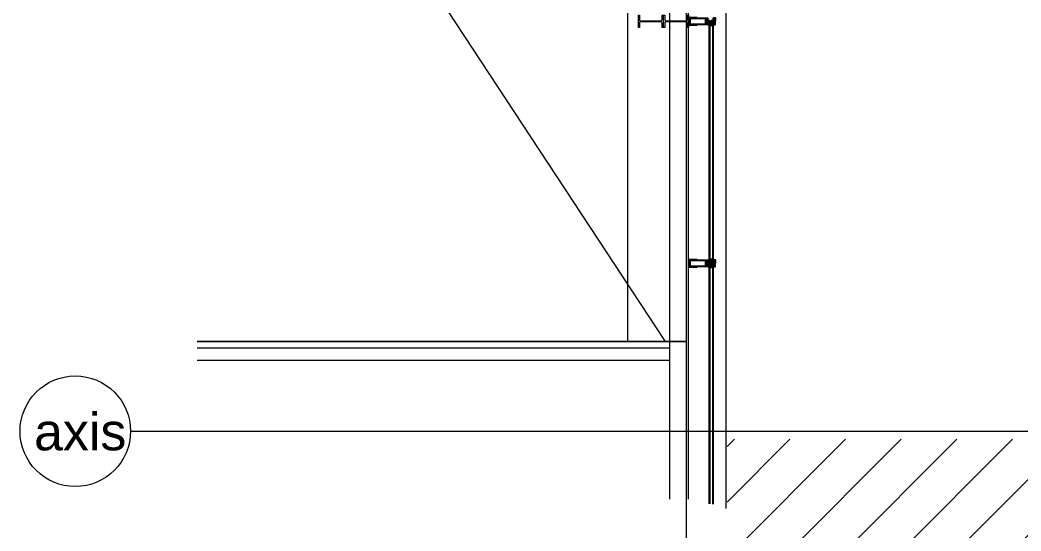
# Model space of a CAD drawing. Header units: millimetres. Extents: x -24 to 530668, y -246875 to -2983.
# Drawn here: x 376735 to 377543, y -216002 to -215590 of the extents above; entities that cross this region are included whole.
import ezdxf
from ezdxf.enums import TextEntityAlignment as Align

# ---------------------------------------------------------------- set-up
doc = ezdxf.new("R2010")
doc.units = ezdxf.units.MM
doc.layers.get('0').update_dxf_attribs({"lineweight": 20})
for name, color, linetype, lineweight in [('0S-Profile EPDM', 22, 'Continuous', 25), ('0S-Shading EPDM', 25, 'Continuous', 13), ('t_tarama', 253, 'Continuous', 5), ('ölçü', 251, 'Continuous', 5)]:
    doc.layers.add(name, color=color, linetype=linetype, lineweight=lineweight)
doc.layers.add('a_window_metal_aluminium_section', color=2, linetype='Continuous')
doc.layers.add('t_mekanik', color=10, linetype='Continuous')
doc.styles.add('arial', font='arial.ttf')
doc.styles.add('txt_tur_1', font='arial.ttf', dxfattribs={"height": 1.5})
doc.styles.add('X_S_COL_01$0$arial', font='arial.ttf')

# ---------------------------------------------------------------- blocks, each defined once
blk = doc.blocks.new('Gasket 242524')
at = {"layer": '0S-Shading EPDM'}
h = blk.add_hatch(dxfattribs=at)
h.set_pattern_fill('ANSI37', color=256, scale=0.625, angle=90, style=0)
h.paths.add_polyline_path([(-2.737134, 5.300517), (-2.87946, 5.056922), (-3.000123, 4.801901), (-3.098214, 4.537377), (-3.172994, 4.265342), (-3.223901, 3.987847), (-3.250549, 3.706982), (-3.252739, 3.424864), (-3.230453, 3.14362), (-3.18386, 2.865368), (-3.113311, 2.592205), (-3.019338, 2.32619), (-2.902648, 2.069327), (-2.76412, 1.823552), (-2.6048, 1.590717), (-2.556662, 1.520493), (-2.514672, 1.446428), (-2.479134, 1.36906), (-2.450306, 1.288949), (-2.428397, 1.206677), (-2.413566, 1.122839), (-2.405919, 1.038044), (-2.405514, 0.952905), (-2.412352, 0.86804), (-2.426384, 0.784065), (-2.447508, 0.701588), (-2.475572, 0.621206), (-2.510371, 0.543503), (-2.551654, 0.469042), (-2.599121, 0.398362), (-2.652428, 0.331976), (-2.711189, 0.270365), (-2.774978, 0.213975), (-2.843332, 0.163216), (-2.915756, 0.118456), (-2.991725, 0.080018), (-3.070688, 0.048182), (-3.152073, 0.023177), (-3.235291, 0.005187), (-3.319736, -0.00566), (-3.404799, -0.009285), (-4.813239, -0.009285), (-4.890818, -0.012298), (-4.96793, -0.021322), (-5.04411, -0.0363), (-5.118898, -0.057143), (-5.191843, -0.083726), (-8.888317, -1.595786), (-8.966648, -1.631845), (-9.041582, -1.674518), (-9.11256, -1.723489), (-9.179056, -1.778392), (-9.240574, -1.83882), (-9.296658, -1.904323), (-9.34689, -1.974415), (-9.390896, -2.048574), (-9.42835, -2.126248), (-9.458972, -2.20686), (-9.482536, -2.289811), (-9.498866, -2.374483), (-9.50784, -2.460247), (-9.509392, -2.546466), (-9.50351, -2.632498), (-9.490239, -2.717703), (-9.469675, -2.801448), (-9.441974, -2.88311), (-9.40734, -2.962082), (-9.366031, -3.037776), (-9.318354, -3.10963), (-9.264664, -3.17711), (-9.205361, -3.239713), (-9.140884, -3.296974), (-9.071714, -3.348467), (-8.998365, -3.393809), (-8.921382, -3.432664), (-8.841338, -3.464742), (-8.758827, -3.489805), (-5.875279, -4.103828), (-2.950409, -4.473981), (-0.004806, -4.597656), (2.940798, -4.473985), (5.865668, -4.103838), (8.749217, -3.489819), (8.831728, -3.464756), (8.911773, -3.432678), (8.988756, -3.393823), (9.062106, -3.34848), (9.131277, -3.296986), (9.195754, -3.239725), (9.255058, -3.177121), (9.308748, -3.109641), (9.356425, -3.037787), (9.397735, -2.962092), (9.432369, -2.88312), (9.460071, -2.801457), (9.480634, -2.717711), (9.493906, -2.632505), (9.499788, -2.546473), (9.498236, -2.460254), (9.489261, -2.374489), (9.472932, -2.289816), (9.449368, -2.206865), (9.418745, -2.126252), (9.381291, -2.048577), (9.337284, -1.974418), (9.287052, -1.904326), (9.230968, -1.838822), (9.169449, -1.778393), (9.102953, -1.72349), (9.031974, -1.674519), (8.95704, -1.631845), (8.878708, -1.595786), (5.182234, -0.083726), (5.109288, -0.057143), (5.034501, -0.0363), (4.958321, -0.021322), (4.881209, -0.012298), (4.80363, -0.009285), (3.39519, -0.009285), (3.310127, -0.00566), (3.225681, 0.005187), (3.142464, 0.023177), (3.061079, 0.048182), (2.982116, 0.080018), (2.906147, 0.118456), (2.833723, 0.163216), (2.765369, 0.213975), (2.70158, 0.270365), (2.642819, 0.331976), (2.589512, 0.398362), (2.542045, 0.469042), (2.500762, 0.543503), (2.465963, 0.621206), (2.437899, 0.701588), (2.416775, 0.784065), (2.402743, 0.86804), (2.395905, 0.952905), (2.39631, 1.038044), (2.403957, 1.122839), (2.418788, 1.206677), (2.440697, 1.288949), (2.469525, 1.36906), (2.505063, 1.446428), (2.547053, 1.520493), (2.595191, 1.590717), (2.754511, 1.823552), (2.893039, 2.069327), (3.009729, 2.32619), (3.103702, 2.592205), (3.174251, 2.865368), (3.220844, 3.14362), (3.24313, 3.424864), (3.24094, 3.706982), (3.214292, 3.987847), (3.163385, 4.265342), (3.088605, 4.537377), (2.990514, 4.801901), (2.869851, 5.056922), (2.727525, 5.300517), (2.56461, 5.530851), (2.382333, 5.746188), (2.182067, 5.944906), (1.965322, 6.125506), (1.73373, 6.286629), (1.489038, 6.427059), (1.233088, 6.545739), (0.967811, 6.641774), (0.695204, 6.714442), (0.417322, 6.763193), (0.136258, 6.78766), (-0.145868, 6.78766), (-0.426931, 6.763193), (-0.704813, 6.714442), (-0.97742, 6.641774), (-1.242697, 6.545739), (-1.498647, 6.427059), (-1.743339, 6.286629), (-1.974931, 6.125506), (-2.191676, 5.944906), (-2.391942, 5.746188), (-2.574219, 5.530851)])
at = {"layer": '0S-Profile EPDM'}
blk.add_lwpolyline([(-2.737134, 5.300517), (-2.87946, 5.056922), (-3.000123, 4.801901), (-3.098214, 4.537377), (-3.172994, 4.265342), (-3.223901, 3.987847), (-3.250549, 3.706982), (-3.252739, 3.424864), (-3.230453, 3.14362), (-3.18386, 2.865368), (-3.113311, 2.592205), (-3.019338, 2.32619), (-2.902648, 2.069327), (-2.76412, 1.823552), (-2.6048, 1.590717), (-2.556662, 1.520493), (-2.514672, 1.446428), (-2.479134, 1.36906), (-2.450306, 1.288949), (-2.428397, 1.206677), (-2.413566, 1.122839), (-2.405919, 1.038044), (-2.405514, 0.952905), (-2.412352, 0.86804), (-2.426384, 0.784065), (-2.447508, 0.701588), (-2.475572, 0.621206), (-2.510371, 0.543503), (-2.551654, 0.469042), (-2.599121, 0.398362), (-2.652428, 0.331976), (-2.711189, 0.270365), (-2.774978, 0.213975), (-2.843332, 0.163216), (-2.915756, 0.118456), (-2.991725, 0.080018), (-3.070688, 0.048182), (-3.152073, 0.023177), (-3.235291, 0.005187), (-3.319736, -0.00566), (-3.404799, -0.009285), (-4.813239, -0.009285), (-4.890818, -0.012298), (-4.96793, -0.021322), (-5.04411, -0.0363), (-5.118898, -0.057143), (-5.191843, -0.083726), (-8.888317, -1.595786), (-8.966648, -1.631845), (-9.041582, -1.674518), (-9.11256, -1.723489), (-9.179056, -1.778392), (-9.240574, -1.83882), (-9.296658, -1.904323), (-9.34689, -1.974415), (-9.390896, -2.048574), (-9.42835, -2.126248), (-9.458972, -2.20686), (-9.482536, -2.289811), (-9.498866, -2.374483), (-9.50784, -2.460247), (-9.509392, -2.546466), (-9.50351, -2.632498), (-9.490239, -2.717703), (-9.469675, -2.801448), (-9.441974, -2.88311), (-9.40734, -2.962082), (-9.366031, -3.037776), (-9.318354, -3.10963), (-9.264664, -3.17711), (-9.205361, -3.239713), (-9.140884, -3.296974), (-9.071714, -3.348467), (-8.998365, -3.393809), (-8.921382, -3.432664), (-8.841338, -3.464742), (-8.758827, -3.489805), (-5.875279, -4.103828), (-2.950409, -4.473981), (-0.004806, -4.597656), (2.940798, -4.473985), (5.865668, -4.103838), (8.749217, -3.489819), (8.831728, -3.464756), (8.911773, -3.432678), (8.988756, -3.393823), (9.062106, -3.34848), (9.131277, -3.296986), (9.195754, -3.239725), (9.255058, -3.177121), (9.308748, -3.109641), (9.356425, -3.037787), (9.397735, -2.962092), (9.432369, -2.88312), (9.460071, -2.801457), (9.480634, -2.717711), (9.493906, -2.632505), (9.499788, -2.546473), (9.498236, -2.460254), (9.489261, -2.374489), (9.472932, -2.289816), (9.449368, -2.206865), (9.418745, -2.126252), (9.381291, -2.048577), (9.337284, -1.974418), (9.287052, -1.904326), (9.230968, -1.838822), (9.169449, -1.778393), (9.102953, -1.72349), (9.031974, -1.674519), (8.95704, -1.631845), (8.878708, -1.595786), (5.182234, -0.083726), (5.109288, -0.057143), (5.034501, -0.0363), (4.958321, -0.021322), (4.881209, -0.012298), (4.80363, -0.009285), (3.39519, -0.009285), (3.310127, -0.00566), (3.225681, 0.005187), (3.142464, 0.023177), (3.061079, 0.048182), (2.982116, 0.080018), (2.906147, 0.118456), (2.833723, 0.163216), (2.765369, 0.213975), (2.70158, 0.270365), (2.642819, 0.331976), (2.589512, 0.398362), (2.542045, 0.469042), (2.500762, 0.543503), (2.465963, 0.621206), (2.437899, 0.701588), (2.416775, 0.784065), (2.402743, 0.86804), (2.395905, 0.952905), (2.39631, 1.038044), (2.403957, 1.122839), (2.418788, 1.206677), (2.440697, 1.288949), (2.469525, 1.36906), (2.505063, 1.446428), (2.547053, 1.520493), (2.595191, 1.590717), (2.754511, 1.823552), (2.893039, 2.069327), (3.009729, 2.32619), (3.103702, 2.592205), (3.174251, 2.865368), (3.220844, 3.14362), (3.24313, 3.424864), (3.24094, 3.706982), (3.214292, 3.987847), (3.163385, 4.265342), (3.088605, 4.537377), (2.990514, 4.801901), (2.869851, 5.056922), (2.727525, 5.300517), (2.56461, 5.530851), (2.382333, 5.746188), (2.182067, 5.944906), (1.965322, 6.125506), (1.73373, 6.286629), (1.489038, 6.427059), (1.233088, 6.545739), (0.967811, 6.641774), (0.695204, 6.714442), (0.417322, 6.763193), (0.136258, 6.78766), (-0.145868, 6.78766), (-0.426931, 6.763193), (-0.704813, 6.714442), (-0.97742, 6.641774), (-1.242697, 6.545739), (-1.498647, 6.427059), (-1.743339, 6.286629), (-1.974931, 6.125506), (-2.191676, 5.944906), (-2.391942, 5.746188), (-2.574219, 5.530851), (-2.737134, 5.300517)], close=True, dxfattribs=at)
blk = doc.blocks.new('_242524')
at = {"layer": '0S-Profile EPDM'}
blk.add_blockref('Gasket 242524', (0, 0), dxfattribs=at)
blk = doc.blocks.new('dgriya')
at = {"layer": 'a_window_metal_aluminium_section', "extrusion": (0, 0, -1)}
for p, q in [((-161.7, 4.5), (-161.2, 5)), ((-161.7, 3.5), (-161.7, 4.5)), ((-160.7, 2.5), (-161.7, 3.5)), ((-161.2, 5), (-134.2, 5)), ((-159.8, 2.5), (-160.7, 2.5)), ((-159.5, 2), (-159.8, 2.5)), ((-158.3, 2), (-159.5, 2)), ((-158, 2.5), (-158.3, 2)), ((-157.7, 2), (-158, 2.5)), ((-156.5, 2), (-157.7, 2)), ((-156.2, 2.5), (-156.5, 2)), ((-155.9, 2), (-156.2, 2.5)), ((-154.7, 2), (-155.9, 2)), ((-154.4, 2.5), (-154.7, 2)), ((-154.1, 2), (-154.4, 2.5)), ((-152.9, 2), (-154.1, 2)), ((-152.6, 2.5), (-152.9, 2)), ((-152.3, 2), (-152.6, 2.5)), ((-151.1, 2), (-152.3, 2)), ((-150.8, 2.5), (-151.1, 2)), ((-150.5, 2), (-150.8, 2.5)), ((-149.3, 2), (-150.5, 2)), ((-149, 2.5), (-149.3, 2)), ((-148.7, 2), (-149, 2.5)), ((-147.5, 2), (-148.7, 2)), ((-147.2, 2.5), (-147.5, 2)), ((-146.9, 2), (-147.2, 2.5)), ((-145.8, 2), (-146.9, 2)), ((-145.8, 14.4), (-144.9, 15.3)), ((-145.8, 13.1), (-145.8, 14.4)), ((-145.3, 12.6), (-145.8, 13.1)), ((-143.9, 0.9), (-145.8, 2)), ((-145.7, 23.1), (-145.7, 25)), ((-145.7, 25), (2.8, 25)), ((-144.9, 22.3), (-145.7, 23.1)), ((-133.2, 12.6), (-145.3, 12.6)), ((-144.3, 22.3), (-144.9, 22.3)), ((-144.9, 15.3), (-144.3, 15.3)), ((-141.6, 23.5), (-144.3, 23.5)), ((-144.3, 23.5), (-144.3, 22.3)), ((-144.3, 15.3), (-144.3, 14.1)), ((-144.3, 14.1), (-141.6, 14.1)), ((-143.4, 0), (-143.9, 0.9)), ((-143.9, -0.9), (-143.4, 0)), ((-141.6, 19), (-141.6, 23.5)), ((-141.4, 18.8), (-141.6, 19)), ((-141.6, 18.5), (-141.4, 18.8)), ((-141.6, 14.1), (-141.6, 18.5)), ((-134.2, 5), (-133.2, 5.3)), ((-132.7, 12.1), (-133.2, 12.6)), ((-133.2, 5.3), (-132.7, 6.5)), ((-132.7, 6.5), (-132.7, 12.1)), ((2.8, 25), (3.8, 24.6)), ((3.8, 24.6), (4.3, 23.7)), ((4.3, 23.7), (4.3, -23.5)), ((-161.7, -3.7), (-160.7, -2.5)), ((-161.7, -4.5), (-161.7, -3.7)), ((-161.2, -5), (-161.7, -4.5)), ((-134.2, -5), (-161.2, -5)), ((-160.7, -2.5), (-160.4, -2)), ((-160.4, -2), (-159.2, -2)), ((-159.2, -2), (-158.9, -2.5)), ((-158.9, -2.5), (-158.6, -2)), ((-158.6, -2), (-157.4, -2)), ((-157.4, -2), (-157.1, -2.5)), ((-157.1, -2.5), (-156.8, -2)), ((-156.8, -2), (-155.6, -2)), ((-155.6, -2), (-155.3, -2.5)), ((-155.3, -2.5), (-155, -2)), ((-155, -2), (-153.8, -2)), ((-153.8, -2), (-153.5, -2.5)), ((-153.5, -2.5), (-153.2, -2)), ((-153.2, -2), (-152, -2)), ((-152, -2), (-151.7, -2.5)), ((-151.7, -2.5), (-151.4, -2)), ((-151.4, -2), (-150.2, -2)), ((-150.2, -2), (-149.9, -2.5)), ((-149.9, -2.5), (-149.6, -2)), ((-149.6, -2), (-148.4, -2)), ((-148.4, -2), (-148.1, -2.5)), ((-148.1, -2.5), (-147.8, -2)), ((-147.8, -2), (-145.8, -2)), ((-145.8, -2), (-143.9, -0.9)), ((-145.8, -13.1), (-145.3, -12.6)), ((-145.8, -14.4), (-145.8, -13.1)), ((-145.8, -13.1), (-145.8, -13.1)), ((-144.9, -15.3), (-145.8, -14.4)), ((-145.7, -23.1), (-144.9, -22.3)), ((-145.7, -25), (-145.7, -23.1)), ((2.8, -25), (-145.7, -25)), ((-145.3, -12.6), (-133.2, -12.6)), ((-144.3, -15.3), (-144.9, -15.3)), ((-144.9, -22.3), (-144.3, -22.3)), ((-141.6, -14.1), (-144.3, -14.1)), ((-144.3, -14.1), (-144.3, -15.3)), ((-144.3, -22.3), (-144.3, -23.5)), ((-144.3, -23.5), (-141.6, -23.5)), ((-141.6, -18.5), (-141.6, -14.1)), ((-141.4, -18.8), (-141.6, -18.5)), ((-141.6, -19), (-141.4, -18.8)), ((-141.6, -23.5), (-141.6, -19)), ((-133, -5.6), (-134.2, -5)), ((-133.2, -12.6), (-132.7, -12.1)), ((-132.7, -6.5), (-133, -5.6)), ((-132.7, -12.1), (-132.7, -6.5)), ((3.9, -24.6), (2.8, -25)), ((4.3, -23.5), (3.9, -24.6))]:
    blk.add_line(p, q, dxfattribs=at)
at = {"layer": 'a_window_metal_aluminium_section'}
for p, q in [((-130.4, 22.9), (-130.4, -22.9)), ((0, 22.9), (-130.4, 22.9)), ((-130.4, 22.9), (-130.4, 22.9)), ((0, -22.9), (0, 22.9)), ((-130.4, -22.9), (0, -22.9))]:
    blk.add_line(p, q, dxfattribs=at)
for points in [[(-192.4, 27), (-204.4, 27), (-204.4, 0)], [(-192.4, 25), (-202.4, 25), (-202.4, 0)], [(-192.4, 25), (-192.4, 27)], [(-192.4, -27), (-204.4, -27), (-204.4, 0)], [(-192.4, -25), (-202.4, -25), (-202.4, 0)], [(-192.4, -25), (-192.4, -27)]]:
    blk.add_lwpolyline(points, dxfattribs=at)
for points in [[(-191.5, 23.5), (-191.5, 20.3), (-192.3, 19.5), (-192.9, 19.5), (-192.9, 20.7), (-194.5, 20.7), (-194.7, 20.7), (-194.9, 20.6), (-195.1, 20.5), (-195.2, 20.4), (-195.4, 20.3), (-195.5, 20.1), (-195.5, 19.9), (-195.5, 19.7), (-195.5, 11.3), (-192.9, 11.3), (-192.9, 12.5), (-192.3, 12.5), (-191.5, 11.7), (-191.5, -11.7), (-192.3, -12.5), (-192.9, -12.5), (-192.9, -11.3), (-195.5, -11.3), (-195.5, -19.7), (-195.5, -19.9), (-195.5, -20.1), (-195.4, -20.3), (-195.2, -20.4), (-195.1, -20.5), (-194.9, -20.6), (-194.7, -20.7), (-194.5, -20.7), (-192.9, -20.7), (-192.9, -19.5), (-192.3, -19.5), (-191.5, -20.3), (-191.5, -23.5), (-195.3, -22.5), (-195.4, -22.5), (-195.5, -22.5), (-195.6, -22.5), (-195.7, -22.5), (-195.8, -22.6), (-195.9, -22.7), (-196, -22.8), (-196, -22.9), (-196, -23), (-196.1, -23.1), (-196.1, -23.2), (-196.2, -23.3), (-196.3, -23.4), (-196.4, -23.4), (-196.5, -23.5), (-196.6, -23.5), (-196.7, -23.5), (-196.8, -23.4), (-197, -23.4), (-197.1, -23.3), (-197.2, -23.2), (-197.4, -23.1), (-197.5, -23), (-197.6, -23), (-197.7, -22.9), (-197.8, -22.9), (-197.9, -22.8), (-198, -22.8), (-198.1, -22.7), (-198.3, -22.7), (-198.4, -22.6), (-198.5, -22.6), (-198.6, -22.5), (-198.7, -22.5), (-198.9, -22.4), (-199, -22.3), (-199.1, -22.3), (-199.2, -22.2), (-199.3, -22.2), (-199.4, -22.1), (-199.5, -22.1), (-199.6, -22), (-199.8, -21.9), (-199.9, -21.9), (-200, -21.9), (-200.2, -21.8), (-200.3, -21.7), (-200.5, -21.7), (-200.6, -21.7), (-200.7, -21.6), (-200.8, -21.6), (-200.9, -21.5), (-201, -21.5), (-201.1, -21.5), (-201.2, -21.4), (-201.3, -21.3), (-201.4, -21.2), (-201.4, -21), (-201.4, -20.8), (-201.3, -20.7), (-201.2, -20.6), (-201.1, -20.5), (-200.9, -20.5), (-198, -20.5), (-197.9, -20.5), (-197.7, -20.4), (-197.6, -20.2), (-197.5, -20), (-197.5, -10.8), (-197.5, -10.6), (-197.5, -10.4), (-197.4, -10.2), (-197.2, -10.1), (-197.1, -10), (-196.9, -9.9), (-196.7, -9.8), (-196.5, -9.8), (-195.5, -9.8), (-195.3, -9.8), (-195.2, -9.7), (-195, -9.6), (-194.8, -9.5), (-194.7, -9.4), (-194.6, -9.2), (-194.6, -9), (-194.5, -8.8), (-194.5, -0.3), (-194.4, -0.2), (-194.3, 0), (-194.4, 0.2), (-194.5, 0.2), (-194.5, 8.8), (-194.6, 9), (-194.6, 9.2), (-194.7, 9.4), (-194.8, 9.5), (-195, 9.6), (-195.2, 9.7), (-195.3, 9.8), (-195.5, 9.8), (-196.5, 9.8), (-196.7, 9.8), (-196.9, 9.9), (-197.1, 10), (-197.2, 10.1), (-197.4, 10.2), (-197.5, 10.4), (-197.5, 10.6), (-197.5, 10.8), (-197.5, 20), (-197.6, 20.2), (-197.7, 20.4), (-197.9, 20.5), (-198, 20.5), (-200.9, 20.5), (-201.1, 20.5), (-201.2, 20.6), (-201.3, 20.7), (-201.4, 20.8), (-201.4, 21), (-201.4, 21.2), (-201.3, 21.3), (-201.2, 21.4), (-201.1, 21.5), (-201, 21.5), (-200.8, 21.6), (-200.7, 21.6), (-200.6, 21.7), (-200.5, 21.7), (-200.3, 21.7), (-200.2, 21.8), (-200.1, 21.8), (-200, 21.9), (-199.9, 21.9), (-199.8, 21.9), (-199.7, 22), (-199.6, 22), (-199.4, 22.1), (-199.2, 22.2), (-199, 22.3), (-198.9, 22.4), (-198.8, 22.4), (-198.6, 22.5), (-198.5, 22.6), (-198.4, 22.6), (-198.3, 22.7), (-198.1, 22.7), (-198, 22.8), (-197.9, 22.8), (-197.8, 22.9), (-197.6, 23), (-197.5, 23), (-197.4, 23.1), (-197.3, 23.2), (-197.2, 23.2), (-197.1, 23.3), (-197, 23.3), (-197, 23.4), (-196.8, 23.4), (-196.7, 23.5), (-196.6, 23.5), (-196.5, 23.4), (-196.3, 23.4), (-196.2, 23.3), (-196.1, 23.2), (-196.1, 23.1), (-196, 23), (-196, 22.9), (-196, 22.8), (-195.9, 22.7), (-195.8, 22.6), (-195.7, 22.5), (-195.5, 22.5), (-195.4, 22.5), (-195.3, 22.5), (-191.5, 23.5)], [(-133.2, -3.2), (-132.7, -2.7), (-132.7, 2.7), (-133.2, 3.2), (-140.6, 3.2), (-141.1, 2.7), (-141.1, -2.7), (-140.6, -3.2), (-133.2, -3.2)], [(-138.4, 14.1), (-132.7, 14.1), (-132.7, 18.5), (-132.5, 18.8), (-132.7, 19), (-132.7, 23.5), (-138.4, 23.5), (-138.4, 22.3), (-139, 22.3), (-139.6, 23), (-140.2, 23.1), (-140.5, 22.6), (-140.3, 22.2), (-139.3, 21.2), (-139, 20.5), (-139, 17.1), (-139.3, 16.4), (-140.3, 15.4), (-140.5, 15), (-140.2, 14.5), (-139.6, 14.7), (-139, 15.3), (-138.4, 15.3), (-138.4, 14.1)], [(-138.4, -23.5), (-132.7, -23.5), (-132.7, -19), (-132.5, -18.8), (-132.7, -18.5), (-132.7, -14.1), (-138.4, -14.1), (-138.4, -15.3), (-139, -15.3), (-139.6, -14.7), (-140.2, -14.5), (-140.5, -15), (-140.3, -15.3), (-139.3, -16.4), (-139, -17.1), (-139, -20.5), (-139.3, -21.2), (-140.3, -22.2), (-140.5, -22.6), (-140.2, -23.1), (-139.6, -23), (-139, -22.3), (-138.4, -22.3), (-138.4, -23.5)]]:
    blk.add_lwpolyline(points, close=True, dxfattribs=at)
blk = doc.blocks.new('Gasket 244947')
at = {"layer": '0S-Shading EPDM'}
h = blk.add_hatch(dxfattribs=at)
h.set_pattern_fill('ANSI37', color=256, scale=0.625, angle=90, style=0)
h.paths.add_polyline_path([(7.8, 0), (4.57, 0), (4.1, 0.5), (4.1, 1.58), (4.57, 2), (7.83, 2), (8.3, 1.58), (8.3, 0.5)], flags=16)
h.paths.add_polyline_path([(7.4, -4.5), (5, -4.5), (4, -3.5), (4, -2.5), (5, -1.5), (7.4, -1.5), (8.4, -2.5), (8.4, -3.5)], flags=16)
h.paths.add_polyline_path([(0.91, -7.87), (2.9, -7.87), (3.99, -7.9), (5.07, -8.01), (6.14, -8.2), (7.19, -8.45), (8.3, -8.65), (9.42, -8.78), (12.23, -8.8), (12.9, -8.4), (12.91, -8.21), (12.46, -7.82), (11.61, -7.83), (10.44, -7.8), (9.24, -7.74), (8.44, -7.65), (8.12, -7.41), (8.1, -7.23), (8.45, -6.86), (11.4, -7.01), (12.4, -6.05), (12.4, 0), (10.39, 0), (9.83, -0.15), (9.49, 0.08), (9.49, 1.7), (9.96, 1.98), (10.11, 2.19), (10, 2.47), (8.62, 3.61), (7.17, 3.1), (5.24, 3.1), (3.78, 3.61), (2.4, 2.47), (2.29, 2.19), (2.44, 1.98), (2.91, 1.7), (2.91, 0.08), (2.57, -0.15), (2.02, 0), (0, 0), (0, -5.98), (-0.26, -6.64), (-0.75, -7.11), (-1.28, -7.54), (-1.86, -7.9), (-2.46, -8.21), (-3.01, -8.46), (-3.07, -8.63), (-3.01, -8.79), (-2.85, -8.87), (-1.55, -8.62), (0.07, -8.05)])
at = {"layer": '0S-Profile EPDM'}
blk.add_lwpolyline([(0.91, -7.87), (2.9, -7.87), (3.99, -7.9), (5.07, -8.01), (6.14, -8.2), (7.19, -8.45), (8.3, -8.65), (9.42, -8.78), (12.23, -8.8), (12.9, -8.4), (12.91, -8.21), (12.46, -7.82), (11.61, -7.83), (10.44, -7.8), (9.24, -7.74), (8.44, -7.65), (8.12, -7.41), (8.1, -7.23), (8.45, -6.86), (11.4, -7.01), (12.4, -6.05), (12.4, 0), (10.39, 0), (9.83, -0.15), (9.49, 0.08), (9.49, 1.7), (9.96, 1.98), (10.11, 2.19), (10, 2.47), (8.62, 3.61), (7.17, 3.1), (5.24, 3.1), (3.78, 3.61), (2.4, 2.47), (2.29, 2.19), (2.44, 1.98), (2.91, 1.7), (2.91, 0.08), (2.57, -0.15), (2.02, 0), (0, 0), (0, -5.98), (-0.26, -6.64), (-0.75, -7.11), (-1.28, -7.54), (-1.86, -7.9), (-2.46, -8.21), (-3.01, -8.46), (-3.07, -8.63), (-3.01, -8.79), (-2.85, -8.87), (-1.55, -8.62), (0.07, -8.05), (0.91, -7.87)], close=True, dxfattribs=at)
at = {"layer": '0S-Profile EPDM', "extrusion": (0, 0, -1)}
for points in [[(-7.8, 0), (-4.57, 0), (-4.1, 0.5), (-4.1, 1.58), (-4.57, 2), (-7.83, 2), (-8.3, 1.58), (-8.3, 0.5), (-7.8, 0)], [(-7.4, -4.5), (-5, -4.5), (-4, -3.5), (-4, -2.5), (-5, -1.5), (-7.4, -1.5), (-8.4, -2.5), (-8.4, -3.5), (-7.4, -4.5)]]:
    blk.add_lwpolyline(points, close=True, dxfattribs=at)
blk = doc.blocks.new('_244947')
at = {"layer": '0S-Profile EPDM'}
blk.add_blockref('Gasket 244947', (0, 0), dxfattribs=at)
blk = doc.blocks.new('326320')
at = {"layer": '0S-Profile EPDM'}
for points in [[(8.4, 13.6), (8.4, 17.7), (6.8, 19.3), (4.6, 19.3), (4.5, 19.2), (4.4, 19.3), (3.3, 19.3), (3.3, 19.2), (3.2, 19.3), (2.2, 19.3), (2.1, 19.2), (2, 19.3), (0, 19.3), (0, 15.8), (0.1, 15.7), (0, 15.6), (0, 14.8), (0.1, 14.7), (0, 14.6), (0, 13.8), (0.1, 13.7), (0, 13.6), (0, 12.8), (0.1, 12.7), (0, 12.6), (0, 11.8), (0.1, 11.7), (0, 11.6), (0, 10.4), (1.2, 9.9), (1.2, 9.4), (0, 8.9), (0, 7.7), (0.1, 7.6), (0, 7.6), (0, 6.7), (0.1, 6.6), (0, 6.6), (0, 5.7), (0.1, 5.6), (0, 5.6), (0, 4.7), (0.1, 4.6), (0, 4.6), (0, 3.7), (0.1, 3.6), (0, 3.5), (0, 0), (2, 0), (2.1, 0.1), (2.2, 0), (3.2, 0), (3.3, 0.1), (3.3, 0), (4.4, 0), (4.5, 0.1), (4.6, 0), (6.8, 0), (8.4, 1.6), (8.4, 5.7), (20.8, 5.7), (20.8, 6.3), (20.3, 6.8), (9.1, 6.8), (8.6, 7.3), (8.6, 12), (9.1, 12.5), (20.3, 12.5), (20.8, 13), (20.8, 13.6)], [(7, 16.8), (7, 2.5), (6, 1.5), (1.4, 1.5), (1.4, 17.8), (6, 17.8), (7, 16.9)]]:
    blk.add_lwpolyline(points, close=True, dxfattribs=at)
blk = doc.blocks.new('COLUMN-GZL6')
at = {"color": 0, "linetype": 'ByBlock', "lineweight": -2}
blk.add_lwpolyline([(50, 0), (50, -9), (15, -9, 0.414214), (3, -21), (3, -179, 0.414214), (15, -191), (50, -191), (50, -200), (-50, -200), (-50, -191), (-15, -191, 0.414214), (-3, -179), (-3, -21, 0.414214), (-15, -9), (-50, -9), (-50, 0)], format="xyb", close=True, dxfattribs=at)
at = {"style": 'arial', "flags": 9}
for tag in ['DATA', 'PROMPTS']:
    blk.add_attdef(tag, (0, 0), '', height=3, dxfattribs=at)
blk = doc.blocks.new('X_S_COL_01$0$COLUMN-GZL6')
at = {"color": 0, "linetype": 'ByBlock', "lineweight": -2}
blk.add_lwpolyline([(50, 0), (50, -9), (15, -9, 0.414214), (3, -21), (3, -179, 0.414214), (15, -191), (50, -191), (50, -200), (-50, -200), (-50, -191), (-15, -191, 0.414214), (-3, -179), (-3, -21, 0.414214), (-15, -9), (-50, -9), (-50, 0)], format="xyb", close=True, dxfattribs=at)
at = {"style": 'X_S_COL_01$0$arial', "flags": 9}
for tag in ['DATA', 'PROMPTS']:
    blk.add_attdef(tag, (0, 0), '', height=3, dxfattribs=at)
blk = doc.blocks.new('SKDF')
at = {"layer": 't_tarama'}
h = blk.add_hatch(dxfattribs=at)
h.set_pattern_fill('ANSI31', color=256, scale=10)
h.set_pattern_definition([(45, (232299.487, -125028.596), (-22.45064, 22.45064), [])])
h.paths.add_polyline_path([(259409.83, -111696.1), (259838.19, -111696.1), (259838.19, -112291.37), (261174.59, -112289.57), (261174.59, -111613.94), (261028.19, -111613.64), (261028.19, -111534.06), (261044.71, -111534.06), (261042.41, -111336.55), (261233.72, -111334.06), (261231.4, -110772.36), (261585.94, -110772.81), (261585.94, -110972.58), (261460.23, -110972.58), (261460.23, -111846.06), (261460.23, -112479.82), (259409.83, -112479.82)])
h = blk.add_hatch(dxfattribs=at)
h.set_pattern_fill('ANSI31', color=256, scale=10)
h.set_pattern_definition([(45, (232299.487, -125028.596), (-22.45064, 22.45064), [])])
h.paths.add_polyline_path([(259409.83, -111696.1), (259838.19, -111696.1), (259838.19, -112291.37), (261174.59, -112289.57), (261174.59, -111613.94), (261028.19, -111613.64), (261028.19, -111534.06), (261044.71, -111534.06), (261042.41, -111336.55), (261233.72, -111334.06), (261231.4, -110772.36), (261585.94, -110772.81), (261585.94, -110972.58), (261460.23, -110972.58), (261460.23, -111846.06), (261460.23, -112479.82), (259409.83, -112479.82)])
for p, q in [((259408.9, -111752.04, -211.08), (259408.9, -110772, -211.08)), ((259360.06, -111617.36, -0.01), (258981.94, -111042.83, -0.01)), ((259394.97, -111359.97, -0.01), (259394.97, -111553.1, -0.01)), ((259395.97, -111359.97, -0.01), (259394.97, -111359.97, -0.01)), ((259395.47, -111359.97, -0.01), (259395.47, -111553.1, -0.01)), ((259395.97, -111553.1, -0.01), (259395.97, -111359.97, -0.01)), ((259398.57, -111357.93, -0.01), (259397.97, -111357.93, -0.01)), ((259398.57, -111357.93, -0.01), (259397.97, -111357.93, -0.01)), ((259397.97, -111359.87, -0.01), (259397.97, -111553.12, -0.01)), ((259398.57, -111359.95, -0.01), (259397.97, -111359.95, -0.01)), ((259398.57, -111553.12, -0.01), (259398.57, -111359.87, -0.01)), ((259395.97, -111553.12, -0.01), (259394.97, -111553.12, -0.01)), ((259394.97, -111555.17, -0.01), (259394.97, -111748.3, -0.01)), ((259395.97, -111555.17, -0.01), (259394.97, -111555.17, -0.01)), ((259395.47, -111555.17, -0.01), (259395.47, -111748.3, -0.01)), ((259395.97, -111748.3, -0.01), (259395.97, -111555.17, -0.01)), ((259398.57, -111553.13, -0.01), (259397.97, -111553.13, -0.01)), ((259398.57, -111553.13, -0.01), (259397.97, -111553.13, -0.01)), ((259397.97, -111555.07, -0.01), (259397.97, -111748.32, -0.01)), ((259398.57, -111555.15, -0.01), (259397.97, -111555.15, -0.01)), ((259398.57, -111748.32, -0.01), (259398.57, -111555.07, -0.01)), ((259329.26, -111617.36, -0.01), (258981.94, -111617.36, -0.01)), ((258928.09, -111689.6, -17966.19), (262195.89, -111689.6, -17966.19))]:
    blk.add_line(p, q, dxfattribs=at)
at = {"layer": 't_tarama', "elevation": -0.01}
for points in [[(258981.94, -110774.81), (259376.56, -110774.81), (259376.56, -111617.36), (258981.94, -111617.36)], [(259329.26, -110774.68), (259329.26, -111617.36)], [(259378.45, -111744.35), (259378.45, -110778.33)], [(259363.45, -111358.65), (259363.45, -110968.83)], [(259363.45, -111744.35), (259363.45, -111359.25)], [(258981.94, -111617.36), (259376.56, -111617.36), (259376.56, -112501.51), (258918.93, -112501.51)], [(258981.94, -111617.36), (259329.26, -111617.36)], [(258981.94, -111622.36), (259363.45, -111622.36)], [(258981.94, -111632.36), (259363.45, -111632.36)]]:
    blk.add_lwpolyline(points, dxfattribs=at)
for points in [[(259385.45, -111355.95), (259378.45, -111355.95), (259378.45, -111361.95), (259385.45, -111361.95), (259385.45, -111361.55), (259378.85, -111361.55), (259378.85, -111356.35), (259385.45, -111356.35)], [(259395.56, -111358.82), (259395.47, -111358.81), (259395.29, -111358.8), (259395.11, -111358.8), (259394.93, -111358.8), (259394.79, -111358.81), (259394.73, -111358.83), (259394.61, -111358.9), (259394.58, -111358.94), (259394.61, -111358.98), (259394.73, -111359.05), (259394.79, -111359.07), (259394.93, -111359.08), (259395.11, -111359.09), (259395.29, -111359.08), (259395.47, -111359.07), (259395.56, -111359.06), (259395.66, -111358.94), (259395.56, -111358.82)], [(259395.56, -111359.06), (259395.47, -111359.07), (259395.29, -111359.08), (259395.11, -111359.09), (259394.93, -111359.08), (259394.79, -111359.07), (259394.73, -111359.05), (259394.61, -111358.98), (259394.58, -111358.94), (259394.61, -111358.9), (259394.73, -111358.83), (259394.79, -111358.81), (259394.93, -111358.8), (259395.11, -111358.8), (259395.29, -111358.8), (259395.47, -111358.81), (259395.56, -111358.82), (259395.66, -111358.94), (259395.56, -111359.06)], [(259385.45, -111551.15), (259378.45, -111551.15), (259378.45, -111557.15), (259385.45, -111557.15), (259385.45, -111556.75), (259378.85, -111556.75), (259378.85, -111551.55), (259385.45, -111551.55)], [(259395.56, -111554.02), (259395.47, -111554.01), (259395.29, -111554), (259395.11, -111554), (259394.93, -111554), (259394.79, -111554.01), (259394.73, -111554.03), (259394.61, -111554.1), (259394.58, -111554.14), (259394.61, -111554.18), (259394.73, -111554.25), (259394.79, -111554.27), (259394.93, -111554.28), (259395.11, -111554.29), (259395.29, -111554.28), (259395.47, -111554.27), (259395.56, -111554.26), (259395.66, -111554.14), (259395.56, -111554.02)], [(259395.56, -111554.26), (259395.47, -111554.27), (259395.29, -111554.28), (259395.11, -111554.29), (259394.93, -111554.28), (259394.79, -111554.27), (259394.73, -111554.25), (259394.61, -111554.18), (259394.58, -111554.14), (259394.61, -111554.1), (259394.73, -111554.03), (259394.79, -111554.01), (259394.93, -111554), (259395.11, -111554), (259395.29, -111554), (259395.47, -111554.01), (259395.56, -111554.02), (259395.66, -111554.14), (259395.56, -111554.26)]]:
    blk.add_lwpolyline(points, close=True, dxfattribs=at)
at = {"layer": 't_tarama', "extrusion": (0, 0, -1), "elevation": 0.01}
for points in [[(-259395.66, -111358.44), (-259396.28, -111358.44), (-259396.36, -111358.46), (-259396.59, -111358.57), (-259396.62, -111358.57), (-259396.64, -111358.54), (-259396.63, -111358.47), (-259396.64, -111358.45), (-259396.66, -111358.44), (-259397.23, -111358.44), (-259397.33, -111358.54), (-259397.3, -111358.65), (-259397.19, -111358.68), (-259397.19, -111358.6), (-259397.16, -111358.57), (-259396.87, -111358.57), (-259396.8, -111358.6), (-259396.49, -111358.91), (-259396.48, -111358.94), (-259396.49, -111358.98), (-259396.8, -111359.28), (-259396.87, -111359.31), (-259397.16, -111359.31), (-259397.19, -111359.28), (-259397.19, -111359.21), (-259397.3, -111359.24), (-259397.33, -111359.31), (-259397.3, -111359.41), (-259397.23, -111359.44), (-259396.66, -111359.44), (-259396.64, -111359.43), (-259396.63, -111359.41), (-259396.64, -111359.34), (-259396.62, -111359.32), (-259396.59, -111359.31), (-259396.36, -111359.42), (-259396.28, -111359.44), (-259395.66, -111359.44), (-259395.66, -111359.27), (-259395.6, -111359.16), (-259395.47, -111359.14), (-259395.29, -111359.14), (-259395.12, -111359.15), (-259395.04, -111359.15), (-259395.01, -111359.18), (-259394.98, -111359.14), (-259394.94, -111359.14), (-259394.76, -111359.14), (-259394.71, -111359.13), (-259394.65, -111359.11), (-259394.51, -111359.03), (-259394.46, -111358.94), (-259394.51, -111358.86), (-259394.65, -111358.77), (-259394.71, -111358.75), (-259394.76, -111358.75), (-259394.94, -111358.74), (-259394.98, -111358.74), (-259395.01, -111358.71), (-259395.04, -111358.74), (-259395.12, -111358.74), (-259395.29, -111358.74), (-259395.47, -111358.75), (-259395.61, -111358.71), (-259395.66, -111358.62), (-259395.66, -111358.44)], [(-259395.66, -111553.64), (-259396.28, -111553.64), (-259396.36, -111553.66), (-259396.59, -111553.77), (-259396.62, -111553.77), (-259396.64, -111553.74), (-259396.63, -111553.67), (-259396.64, -111553.65), (-259396.66, -111553.64), (-259397.23, -111553.64), (-259397.33, -111553.74), (-259397.3, -111553.85), (-259397.19, -111553.88), (-259397.19, -111553.8), (-259397.16, -111553.77), (-259396.87, -111553.77), (-259396.8, -111553.8), (-259396.49, -111554.11), (-259396.48, -111554.14), (-259396.49, -111554.18), (-259396.8, -111554.48), (-259396.87, -111554.51), (-259397.16, -111554.51), (-259397.19, -111554.48), (-259397.19, -111554.41), (-259397.3, -111554.44), (-259397.33, -111554.51), (-259397.3, -111554.61), (-259397.23, -111554.64), (-259396.66, -111554.64), (-259396.64, -111554.63), (-259396.63, -111554.61), (-259396.64, -111554.54), (-259396.62, -111554.52), (-259396.59, -111554.51), (-259396.36, -111554.62), (-259396.28, -111554.64), (-259395.66, -111554.64), (-259395.66, -111554.47), (-259395.6, -111554.36), (-259395.47, -111554.34), (-259395.29, -111554.34), (-259395.12, -111554.35), (-259395.04, -111554.35), (-259395.01, -111554.38), (-259394.98, -111554.34), (-259394.94, -111554.34), (-259394.76, -111554.34), (-259394.71, -111554.33), (-259394.65, -111554.31), (-259394.51, -111554.23), (-259394.46, -111554.14), (-259394.51, -111554.06), (-259394.65, -111553.97), (-259394.71, -111553.95), (-259394.76, -111553.95), (-259394.94, -111553.94), (-259394.98, -111553.94), (-259395.01, -111553.91), (-259395.04, -111553.94), (-259395.12, -111553.94), (-259395.29, -111553.94), (-259395.47, -111553.95), (-259395.61, -111553.91), (-259395.66, -111553.82), (-259395.66, -111553.64)]]:
    blk.add_lwpolyline(points, close=True, dxfattribs=at)
at = {"layer": 't_tarama'}
blk.add_circle((258883.49, -111689.6, -17966.19), 44.61, dxfattribs=at)
for centre, radius, start, end in [((259396.26, -111359.42, -0.01), 0.675, 244.21747, 295.97103), ((259396.26, -111359.53, -0.01), 0.675, 244.21747, 295.97103), ((259396.26, -111359.64, -0.01), 0.675, 244.21747, 295.97103), ((259396.26, -111359.64, -0.01), 0.675, 244.21747, 295.97103), ((259396.26, -111359.75, -0.01), 0.675, 244.21747, 295.97103), ((259396.26, -111359.75, -0.01), 0.675, 244.21747, 295.97103), ((259396.26, -111359.86, -0.01), 0.675, 244.21747, 295.97103), ((259396.26, -111359.86, -0.01), 0.675, 244.21747, 295.97103), ((259396.26, -111359.97, -0.01), 0.675, 244.21747, 295.97103), ((259396.26, -111359.97, -0.01), 0.675, 244.21747, 295.97103), ((259396.26, -111360.08, -0.01), 0.675, 244.21747, 295.97103), ((259396.26, -111360.08, -0.01), 0.675, 244.21747, 295.97103), ((259396.26, -111360.2, -0.01), 0.675, 244.21747, 295.97103), ((259396.26, -111360.2, -0.01), 0.675, 244.21747, 295.97103), ((259396.26, -111360.31, -0.01), 0.675, 244.21747, 295.97103), ((259396.26, -111360.31, -0.01), 0.675, 244.21747, 295.97103), ((259396.26, -111360.42, -0.01), 0.675, 244.21747, 295.97103), ((259396.26, -111360.42, -0.01), 0.675, 244.21747, 295.97103), ((259397.65, -111359.42, -0.01), 0.675, 244.02897, 297.91521), ((259397.65, -111359.53, -0.01), 0.675, 244.02897, 297.91521), ((259397.65, -111359.53, -0.01), 0.675, 244.02897, 297.91521), ((259397.65, -111359.64, -0.01), 0.675, 244.02897, 297.91521), ((259397.65, -111359.64, -0.01), 0.675, 244.02897, 297.91521), ((259397.65, -111359.75, -0.01), 0.675, 244.02897, 297.91521), ((259397.65, -111359.75, -0.01), 0.675, 244.02897, 297.91521), ((259397.65, -111359.86, -0.01), 0.675, 244.02897, 297.91521), ((259397.65, -111359.86, -0.01), 0.675, 244.02897, 297.91521), ((259397.65, -111359.97, -0.01), 0.675, 244.02897, 297.91521), ((259397.65, -111359.97, -0.01), 0.675, 244.02897, 297.91521), ((259397.65, -111360.08, -0.01), 0.675, 244.02897, 297.91521), ((259397.65, -111360.08, -0.01), 0.675, 244.02897, 297.91521), ((259397.65, -111360.2, -0.01), 0.675, 244.02897, 297.91521), ((259397.65, -111360.2, -0.01), 0.675, 244.02897, 297.91521), ((259397.65, -111360.31, -0.01), 0.675, 244.02897, 297.91521), ((259397.65, -111360.31, -0.01), 0.675, 244.02897, 297.91521), ((259397.65, -111360.42, -0.01), 0.675, 244.02897, 297.91521), ((259397.65, -111360.42, -0.01), 0.675, 244.02897, 297.91521), ((259401.94, -111358.93, -0.01), 4.09, 165.85613, 194.14387), ((259401.94, -111358.95, -0.01), 4.09, 165.85613, 194.14387), ((259402.03, -111358.94, -0.01), 4.09, 165.85613, 194.14387), ((259402.03, -111358.95, -0.01), 4.09, 165.85613, 194.14387), ((259402.16, -111358.93, -0.01), 4.09, 165.85613, 194.14387), ((259402.16, -111358.95, -0.01), 4.09, 165.85613, 194.14387), ((259402.27, -111358.93, -0.01), 4.09, 165.85613, 194.14387), ((259402.27, -111358.95, -0.01), 4.09, 165.85613, 194.14387), ((259402.41, -111358.93, -0.01), 4.09, 165.85613, 194.14387), ((259402.41, -111358.95, -0.01), 4.09, 165.85613, 194.14387), ((259402.54, -111358.93, -0.01), 4.09, 165.85613, 194.14387), ((259402.54, -111358.95, -0.01), 4.09, 165.85613, 194.14387), ((259396.26, -111552.67, -0.01), 0.675, 64.02897, 115.78253), ((259396.26, -111552.67, -0.01), 0.675, 64.02897, 115.78253), ((259396.26, -111552.78, -0.01), 0.675, 64.02897, 115.78253), ((259396.26, -111552.78, -0.01), 0.675, 64.02897, 115.78253), ((259396.26, -111552.89, -0.01), 0.675, 64.02897, 115.78253), ((259396.26, -111552.89, -0.01), 0.675, 64.02897, 115.78253), ((259396.26, -111553, -0.01), 0.675, 64.02897, 115.78253), ((259396.26, -111553, -0.01), 0.675, 64.02897, 115.78253), ((259396.26, -111553.11, -0.01), 0.675, 64.02897, 115.78253), ((259396.26, -111553.11, -0.01), 0.675, 64.02897, 115.78253), ((259396.26, -111553.22, -0.01), 0.675, 64.02897, 115.78253), ((259396.26, -111553.22, -0.01), 0.675, 64.02897, 115.78253), ((259396.26, -111553.33, -0.01), 0.675, 64.02897, 115.78253), ((259396.26, -111553.33, -0.01), 0.675, 64.02897, 115.78253), ((259396.26, -111553.44, -0.01), 0.675, 64.02897, 115.78253), ((259396.26, -111553.44, -0.01), 0.675, 64.02897, 115.78253), ((259396.26, -111553.55, -0.01), 0.675, 64.02897, 115.78253), ((259396.26, -111553.66, -0.01), 0.675, 64.02897, 115.78253), ((259396.26, -111554.62, -0.01), 0.675, 244.21747, 295.97103), ((259396.26, -111554.73, -0.01), 0.675, 244.21747, 295.97103), ((259396.26, -111554.84, -0.01), 0.675, 244.21747, 295.97103), ((259396.26, -111554.84, -0.01), 0.675, 244.21747, 295.97103), ((259396.26, -111554.95, -0.01), 0.675, 244.21747, 295.97103), ((259396.26, -111554.95, -0.01), 0.675, 244.21747, 295.97103), ((259396.26, -111555.06, -0.01), 0.675, 244.21747, 295.97103), ((259396.26, -111555.06, -0.01), 0.675, 244.21747, 295.97103), ((259396.26, -111555.17, -0.01), 0.675, 244.21747, 295.97103), ((259396.26, -111555.17, -0.01), 0.675, 244.21747, 295.97103), ((259396.26, -111555.28, -0.01), 0.675, 244.21747, 295.97103), ((259396.26, -111555.28, -0.01), 0.675, 244.21747, 295.97103), ((259396.26, -111555.4, -0.01), 0.675, 244.21747, 295.97103), ((259396.26, -111555.4, -0.01), 0.675, 244.21747, 295.97103), ((259396.26, -111555.51, -0.01), 0.675, 244.21747, 295.97103), ((259396.26, -111555.51, -0.01), 0.675, 244.21747, 295.97103), ((259396.26, -111555.62, -0.01), 0.675, 244.21747, 295.97103), ((259396.26, -111555.62, -0.01), 0.675, 244.21747, 295.97103), ((259397.65, -111552.67, -0.01), 0.675, 62.08479, 115.97103), ((259397.65, -111552.67, -0.01), 0.675, 62.08479, 115.97103), ((259397.65, -111552.78, -0.01), 0.675, 62.08479, 115.97103), ((259397.65, -111552.78, -0.01), 0.675, 62.08479, 115.97103), ((259397.65, -111552.89, -0.01), 0.675, 62.08479, 115.97103), ((259397.65, -111552.89, -0.01), 0.675, 62.08479, 115.97103), ((259397.65, -111553, -0.01), 0.675, 62.08479, 115.97103), ((259397.65, -111553, -0.01), 0.675, 62.08479, 115.97103), ((259397.65, -111553.11, -0.01), 0.675, 62.08479, 115.97103), ((259397.65, -111553.11, -0.01), 0.675, 62.08479, 115.97103), ((259397.65, -111553.22, -0.01), 0.675, 62.08479, 115.97103), ((259397.65, -111553.22, -0.01), 0.675, 62.08479, 115.97103), ((259397.65, -111553.33, -0.01), 0.675, 62.08479, 115.97103), ((259397.65, -111553.33, -0.01), 0.675, 62.08479, 115.97103), ((259397.65, -111553.44, -0.01), 0.675, 62.08479, 115.97103), ((259397.65, -111553.44, -0.01), 0.675, 62.08479, 115.97103), ((259397.65, -111553.55, -0.01), 0.675, 62.08479, 115.97103), ((259397.65, -111553.55, -0.01), 0.675, 62.08479, 115.97103), ((259397.65, -111553.66, -0.01), 0.675, 62.08479, 115.97103), ((259397.65, -111554.62, -0.01), 0.675, 244.02897, 297.91521), ((259397.65, -111554.73, -0.01), 0.675, 244.02897, 297.91521), ((259397.65, -111554.73, -0.01), 0.675, 244.02897, 297.91521), ((259397.65, -111554.84, -0.01), 0.675, 244.02897, 297.91521), ((259397.65, -111554.84, -0.01), 0.675, 244.02897, 297.91521), ((259397.65, -111554.95, -0.01), 0.675, 244.02897, 297.91521), ((259397.65, -111554.95, -0.01), 0.675, 244.02897, 297.91521), ((259397.65, -111555.06, -0.01), 0.675, 244.02897, 297.91521), ((259397.65, -111555.06, -0.01), 0.675, 244.02897, 297.91521), ((259397.65, -111555.17, -0.01), 0.675, 244.02897, 297.91521), ((259397.65, -111555.17, -0.01), 0.675, 244.02897, 297.91521), ((259397.65, -111555.28, -0.01), 0.675, 244.02897, 297.91521), ((259397.65, -111555.28, -0.01), 0.675, 244.02897, 297.91521), ((259397.65, -111555.4, -0.01), 0.675, 244.02897, 297.91521), ((259397.65, -111555.4, -0.01), 0.675, 244.02897, 297.91521), ((259397.65, -111555.51, -0.01), 0.675, 244.02897, 297.91521), ((259397.65, -111555.51, -0.01), 0.675, 244.02897, 297.91521), ((259397.65, -111555.62, -0.01), 0.675, 244.02897, 297.91521), ((259397.65, -111555.62, -0.01), 0.675, 244.02897, 297.91521), ((259401.94, -111554.13, -0.01), 4.09, 165.85613, 194.14387), ((259401.94, -111554.15, -0.01), 4.09, 165.85613, 194.14387), ((259402.03, -111554.14, -0.01), 4.09, 165.85613, 194.14387), ((259402.03, -111554.15, -0.01), 4.09, 165.85613, 194.14387), ((259402.16, -111554.13, -0.01), 4.09, 165.85613, 194.14387), ((259402.16, -111554.15, -0.01), 4.09, 165.85613, 194.14387), ((259402.27, -111554.13, -0.01), 4.09, 165.85613, 194.14387), ((259402.27, -111554.15, -0.01), 4.09, 165.85613, 194.14387), ((259402.41, -111554.13, -0.01), 4.09, 165.85613, 194.14387), ((259402.41, -111554.15, -0.01), 4.09, 165.85613, 194.14387), ((259402.54, -111554.13, -0.01), 4.09, 165.85613, 194.14387), ((259402.54, -111554.15, -0.01), 4.09, 165.85613, 194.14387)]:
    blk.add_arc(centre, radius, start, end, dxfattribs=at)
at = {"layer": 't_tarama', "yscale": 0.1, "zscale": 0.1}
for name, p, xscale, rotation in [('X_S_COL_01$0$COLUMN-GZL6', (259338.06, -111358.95, -0.01), 0.1, 90), ('COLUMN-GZL6', (259358.45, -111358.95, -0.01), 0.1, 90), ('dgriya', (259379.48, -111358.94, -0.01), 0.1, 180), ('_244947', (259394.06, -111361.43, -0.01), 0.1, 90), ('326320', (259397.92, -111362.05, -0.01), 0.1, 90), ('dgriya', (259379.48, -111554.14, -0.01), 0.1, 180), ('_244947', (259394.06, -111551.66, -0.01), -0.1, 90), ('_244947', (259394.06, -111556.63, -0.01), 0.1, 90), ('326320', (259397.92, -111551.04, -0.01), -0.1, 90), ('326320', (259397.92, -111557.25, -0.01), 0.1, 90)]:
    blk.add_blockref(name, p, dxfattribs=dict(at, xscale=xscale, rotation=rotation))
at = {"layer": 't_tarama', "extrusion": (0, 0, -1), "yscale": 0.1, "zscale": 0.1, "rotation": 270}
for p, xscale in [((-259397.36, -111358.94, 0.01), 0.1), ((-259397.36, -111358.94, 0.01), -0.1), ((-259397.36, -111554.14, 0.01), 0.1), ((-259397.36, -111554.14, 0.01), -0.1)]:
    blk.add_blockref('_242524', p, dxfattribs=dict(at, xscale=xscale))
at = {"layer": 't_tarama', "style": 'txt_tur_1'}
for tag, p in [('19S', (258900.86, -109894.01, -17966.19)), ('20T', (258887.48, -110719.01, -17966.19)), ('21U', (258887.48, -111705.01, -17966.19)), ('22V', (258887.48, -112544.01, -17966.19))]:
    blk.add_attdef(tag, text='', height=30, dxfattribs=at).set_placement(p, align=Align.CENTER)
blk = doc.blocks.new('CAM')
at = {"layer": 'ölçü'}
ref = blk.add_blockref('SKDF', (-69.72, -3981.71), dxfattribs=at)
ref.add_attrib('21U', 'axis', dxfattribs={"layer": 't_mekanik', "height": 30, "style": 'txt_tur_1'}).set_placement((258817.76, -115686.72, -17966.19), align=Align.CENTER)

msp = doc.modelspace()

# ---------------------------------------------------------------- block references
at = {"layer": 't_tarama'}
msp.add_blockref('CAM', (117965.47, -100250.319), dxfattribs=at)

doc.saveas('drawing.dxf')
